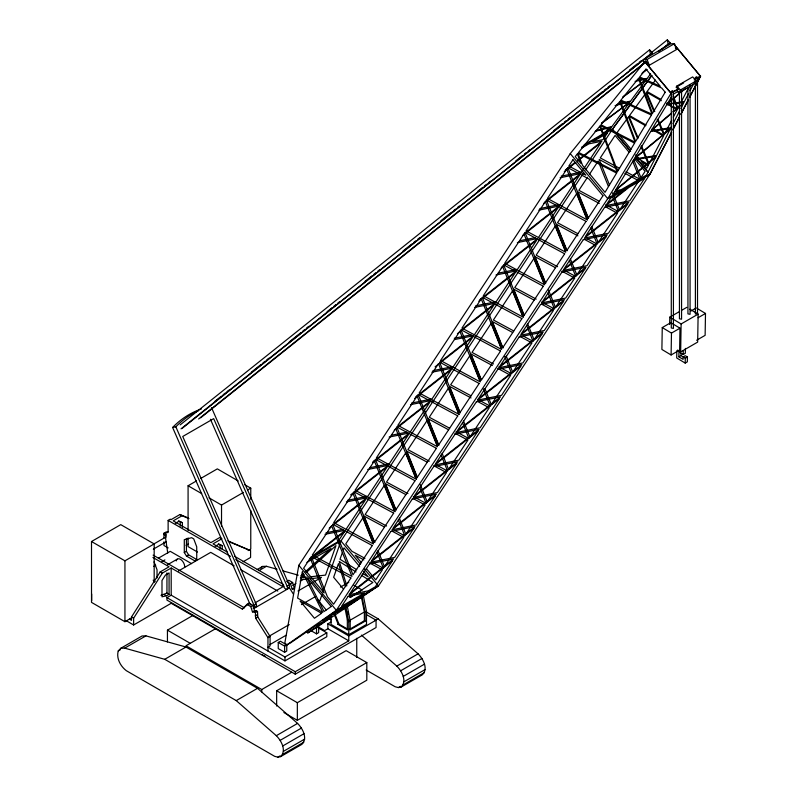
<?xml version="1.0" encoding="UTF-8"?>
<svg xmlns="http://www.w3.org/2000/svg" width="797" height="797" viewBox="0 0 797 797"><rect width="100%" height="100%" fill="white"/><g stroke="black" fill="none" stroke-linecap="round" stroke-linejoin="round"><path stroke-width="1.2" d="M163.963 538.134L163.963 533.223L166.095 531.997M318.232 626.87L324.678 630.596L327.866 628.753L327.866 623.842L331.014 622.019M662.257 327.577L661.889 349.455L671.104 354.984L679.612 350.072L679.98 328.185L670.765 322.665L662.257 327.577L671.472 333.096L671.104 354.984M669.659 324.459L669.779 317.166L679.353 311.637M676.822 350.68L676.703 357.973L685.201 363.073L687.333 361.848L687.413 356.986L685.29 355.711L683.159 356.936L683.119 359.367L678.865 356.817L678.944 351.955L683.198 354.506L685.33 353.28L685.41 348.409M677.56 350.072L680.658 351.925L681.126 323.961L698.132 314.138L689.893 309.196M678.865 356.817L680.997 355.592L681.037 353.161M683.198 354.506L683.258 350.859M685.201 363.073L685.29 358.212L687.413 356.986M698.132 314.138L697.664 342.102L680.658 351.925M697.305 308.539L705.494 313.45L705.126 335.338L696.628 340.249M267.961 651.059L267.961 637.66L255.648 618.213L255.389 612.624L257.511 611.399L254.572 610.661L252.45 611.887L250.796 606.627L246.96 604.415L242.348 609.087L171.196 568.012L162.319 573.133L133.627 618.193L133.627 624.978L171.196 603.289L233.132 639.045M366.66 614.726L376.064 620.156L376.064 627.528L295.259 674.182L166.942 600.101L166.942 597.64L171.196 595.19L284.977 660.882L326.8 636.733L326.8 632.838L284.977 656.977L267.961 647.154L270.093 645.929L270.093 636.434L257.78 616.988L257.511 611.399M118.225 650.97C116.193 658.432 120.467 666.162 126.295 670.676L274.686 756.343L277.874 757.15L280.634 756.622L301.894 744.348C308.021 738.291 302.611 728.408 297.57 723.407L257.521 688.319L185.99 647.025L145.941 635.867L142.035 635.996L120.775 648.28L118.225 650.97L120.347 649.734M570.253 153.672L298.825 565.312L284.868 642.761L286.751 645.012L336.324 610.293L378.465 585.954L649.884 174.324M280.634 756.622C286.751 750.565 281.341 740.682 276.31 735.691L236.251 700.603L164.73 659.308L124.671 648.14L120.775 648.28M366.162 670.008L395.192 686.775L398.38 687.572L401.14 687.044C407.257 680.987 401.847 671.114 396.816 666.113L361.42 635.109M401.14 687.044L422.4 674.77C428.527 668.713 423.117 658.83 418.076 653.839L378.027 618.751L366.281 611.966M319.198 602.592L322.068 594.452M322.895 592.131L340.967 540.974L583.603 172.999M342.431 552.401L340 559.265L356.737 569.716M343.238 550.119L344.035 547.858L359.646 566.597M671.383 126.853L670.964 127.669L651.179 130.708L671.552 113.393M673.047 123.625L679.711 110.703M680.817 108.541L683.597 103.162L673.405 111.819M688.369 93.897L684.434 101.528L667.059 104.198L679.333 93.777M690.063 90.619L693.44 84.074M671.662 132.292L650.073 174.164L607.732 198.612L336.324 610.293L298.825 565.312M672.798 130.08L679.622 116.86M680.758 114.658L688.14 100.332M689.843 97.025L696.1 84.91M697.236 82.699L700.643 76.094L694.795 79.471M649.694 174.423L671.353 132.521M673.067 129.194L679.333 117.079M681.046 113.752L688.449 99.426M689.594 97.204L700.424 76.243L674.322 44.682L700.533 76.303L694.197 79.929M671.612 120.447L664.389 134.384L658.133 119.57M673.286 117.229L677.181 109.727L666.621 103.69M679.522 105.204L677.998 108.143L673.176 95.69M681.176 102.026L688.329 88.228M676.245 87.182L676.872 86.046L692.683 76.92L696.209 80.895L694.635 83.715L678.825 92.841L677.061 90.858L678.008 89.164L676.245 87.182L683.617 82.918M678.825 92.841L680.399 90.021L696.209 80.895M645.869 61.1L643.787 63.8L643.418 59.606L670.805 43.795L674.441 43.676L676.713 49.434L649.326 65.254L645.869 61.11L644.833 61.708L570.234 153.612L607.742 198.652L671.134 93.139L678.008 89.164M671.751 96.367L667.587 103.331L671.313 100.153M129.373 619.13L131.505 620.355L131.505 616.968L160.187 571.907L169.074 566.777L152.914 557.452M346.496 528.63L365.783 499.38L333.026 525.133M410.624 431.376L429.912 402.126L394.266 430.161M474.753 334.132L494.04 304.882L457.418 333.664M530.135 250.128L517.502 269.296L498.245 273.162M531.469 248.116L536.789 240.046L501.134 268.071M538.872 236.878L558.159 207.628L522.513 235.653M585.665 169.881L612.395 129.343L651.737 75.556M491.311 323.154L472.023 352.404L493.453 363.95M587.548 177.203L578.901 190.314L599.254 201.282M589.541 174.184L598.188 161.064L608.36 186.368M638.875 180.839L619.588 210.089L612.644 192.844M650.601 73.822L647.264 78.375L636.813 80.387M581.84 146.977L612.375 129.273L651.807 75.426M655.443 80.108L647.094 91.525L660.703 99.306M260.848 568.221L262.542 566.428L266.447 566.288L277.047 569.247M242.348 609.087L249.082 603.19L252.928 605.401L254.572 610.661M283.583 584.609L282.048 586.174L235.832 559.494M300.698 575.972L303.458 573.471M305.291 571.808L331.024 548.475L306.905 562.393M301.266 577.088L304.006 574.597M306.735 572.116L335.955 545.626L325.535 575.105L309.943 576.839M673.176 98.569L683.418 89.862M671.094 113.343L651.707 129.831L666.571 105.025L671.223 104.317M672.937 111.769L679.403 106.27M681.246 104.706L684.015 102.345L673.545 103.959M681.216 92.173L685.938 88.158M180.172 424.891L649.565 49.832L652.335 52.712L181.965 428.537M214.443 401.708L221.247 396.268M223.19 394.714L225.133 393.16M227.075 391.606L229.018 390.062M251.374 372.199L261.087 364.428M263.03 362.884L264.973 361.33M266.925 359.776L268.868 358.222M289.271 341.913L300.937 332.598M302.88 331.044L304.823 329.49M306.765 327.936L308.708 326.381M327.178 311.627L332.03 307.752M333.973 306.197L335.926 304.643M337.868 303.089L339.811 301.535M365.076 281.341L371.88 275.911M373.823 274.357L375.766 272.803M377.708 271.249L379.651 269.695M402.973 251.065L411.72 244.071M413.673 242.517L415.616 240.963M417.558 239.409L419.501 237.865M440.88 220.779L451.57 212.231M453.513 210.687L455.456 209.133M457.398 207.579L459.341 206.025M477.811 191.27L482.673 187.385M484.616 185.831L486.559 184.286M488.501 182.732L490.444 181.178M515.709 160.984L522.513 155.554M524.456 154L526.399 152.446M528.341 150.892L530.284 149.338M553.616 130.698L562.363 123.714M564.306 122.16L566.249 120.606M568.191 119.052L570.134 117.498M591.513 100.422L602.203 91.874M604.146 90.32L606.089 88.766M608.031 87.222L609.984 85.668M629.421 70.136L637.192 63.919M639.134 62.365L641.077 60.811M651.767 52.273L667.318 39.85L670.088 42.729L662.307 48.936M180.999 428.856L652.335 52.712M198.632 418.963L644.843 62.435M658.432 51.576L670.088 42.729M200.685 417.777L643.846 63.69M565.342 170L574.976 162.419M577.865 160.147L601.954 141.208L589.033 143.809L581.74 148.013M564.296 171.584L575.862 162.488M577.785 160.974L600.908 142.793L581.621 172.042L561.168 176.157M545.895 200.904L580.585 173.626L560.122 177.741M543.883 203.245L579.539 175.21L560.251 204.46L539.788 208.575M524.516 233.312L559.205 206.044L538.742 210.159M502.18 266.487L537.836 238.462M479.844 299.662L516.456 270.88L495.993 274.995M478.798 301.246L515.41 272.464L496.123 301.714L475.66 305.829M462.32 329.051L495.076 303.298L474.623 307.413M440.95 361.469L473.707 335.716M435.082 366.839L472.661 337.29L453.373 366.54L432.91 370.655M415.715 396.916L452.327 368.124L431.874 372.239M414.669 398.5L451.291 369.708L432.004 398.958L411.541 403.073M396.268 427.82L430.958 400.542L410.495 404.657M372.966 461.752L409.578 432.96M372.886 462.579L408.542 434.544L389.255 463.794L369.997 467.67M350.63 494.927L388.209 465.378L367.746 469.493M351.517 494.987L387.163 466.962L367.875 496.212L347.412 500.327M334.073 523.549L366.829 497.796L346.366 501.911M329.171 528.162L331.104 526.648M311.019 557.292L345.46 530.214M643.01 72.228L646.805 69.389M641.964 73.314L646.945 69.588M623.134 96.716L646.746 79.072L635.06 81.354M622.836 97.244L646.257 79.74L630.646 101.03L616.868 104.537M601.745 122.967L630.098 101.777L615.115 105.583M601.416 123.515L629.61 102.444L611.986 126.484L595.688 130.618M290.965 642.581L314.835 626.283L331.691 616.549L307.821 632.848L306.566 631.344M359.656 598.158L350.092 604.554L326.631 618.103M372.548 589.521L362.984 595.927L344.234 605.869M312.035 630.417L378.465 585.954L364.398 569.088M194.896 560.929L196.729 559.723L196.729 546.862L193.761 538.911L191.629 537.686L184.296 539.679L184.296 552.55L186.478 556.067L194.896 560.929L197.018 559.703L188.6 554.842L186.428 551.325L186.418 538.453M643.418 59.606L647.044 59.496L674.441 43.676M695.392 314.088L695.392 77.508L696.807 76.691L697.514 77.917L697.514 314.496L696.807 313.271M584.131 144.775L600.998 135.032L611.438 127.231L595.07 131.385M672.947 94.385L678.297 91.286M607.732 198.612L649.874 174.254M131.445 617.934L124.94 621.69L91.506 602.383L91.506 541.522L120.745 524.635L154.18 543.943L154.18 582.448M188.082 530.473L188.082 485.762L196.441 480.94M200.615 478.519L217.322 468.875L238.223 480.94M167.739 552.998L165.686 538.902L165.686 532.755L168.127 532.506L168.127 520.401L170.249 519.166L171.076 519.644L179.953 514.513L187.982 517.861M188.969 518.608L182.075 515.739L173.198 520.869L210.896 542.637L219.773 537.507L221.905 538.732L213.018 543.863L227.035 551.952M175.33 523.36L178.917 521.288L182.403 522.742L182.403 527.395M165.686 532.755L167.808 531.529M153.333 544.271L166.095 536.909M91.506 541.522L124.94 560.829L154.18 543.943M208.983 497.826L221.526 505.069L243.454 492.407M247.638 489.996L250.766 488.182L250.766 499.36M153.333 549.183L166.095 541.821M158.444 558.159L170.249 551.335L191.559 563.638M186.08 545.317L188.231 544.082M153.662 566.398L155.704 565.222M161.831 561.676L164.899 559.912M184.296 552.55L186.428 551.325M167.619 564.694L177.193 559.165M186.478 556.067L188.6 554.842M215.15 546.353L218.737 544.281L222.224 545.726L222.224 549.223M178.528 570.951L210.727 552.361L234.149 565.88M160.974 595.329L166.942 593.088L169.074 594.313L169.074 572.953L165.477 575.026L161.99 580.505L161.99 596.804L166.453 595.827L169.074 594.313M248.106 550.578L250.766 549.043L250.766 510.538M243.075 561.785L250.587 557.452L250.587 550.667L227.803 540.844M681.485 310.412L686.795 307.343M690.969 310.999L696.289 307.931M257.232 569.496L262.542 566.428M124.671 648.14L145.941 635.867M259.005 570.592L266.447 566.288M671.472 333.096L679.98 328.185M698.052 317.754L705.494 313.45M167.44 641.904L167.44 630.158L193.093 615.344M309.356 559.225L340.967 540.974L360.493 564.406M246.96 604.415L249.082 603.19M286.661 581.491L288.783 580.266L292.619 582.487L294.272 587.738L292.14 588.973L290.497 583.713L287.617 582.049M255.12 602.801L284.101 586.074M250.796 606.627L252.928 605.401M290.497 583.713L292.619 582.487M253.087 608.211A2.76 1.594 60 0 0 254.064 605.381L256.186 604.156L182.742 436.477L213.676 418.624L287.129 586.293A2.76 1.594 60 0 1 286.601 589.122A2.76 1.594 60 0 1 283.901 586.961L210.448 419.282M287.129 586.293L289.251 585.068L211.534 407.646M215.877 628.524L185.99 645.779L261.775 689.525L291.652 672.279M164.73 659.308L185.99 647.025M292.678 585.436L295.866 583.593M300.12 581.133L303.308 579.299M254.054 608.39L289.47 587.937L293.435 594.193M252.45 611.887L254.193 612.006L256.315 610.771M255.16 615.912L257.282 614.686M297.988 591.005L311.856 583.005M313.988 581.77L321.45 577.466L310.72 578.662M255.648 618.213L257.78 616.988M301.455 604.624L315.154 596.714M340.439 587.11L348.777 582.298M268.848 636.365L289.241 624.589M267.961 637.66L270.093 636.434M349.734 597.302L360.154 591.284M269.914 644.594L286.013 635.299M278.243 642.452L280.375 641.226L286.751 644.903L286.751 651.049L284.619 652.275L278.243 648.589L278.243 642.452L284.619 646.138L290.995 642.561M307.821 632.848L312.265 630.278M316.519 633.854L318.651 632.629L318.651 626.492L316.519 627.717L316.519 633.854L311.209 630.786M338.097 624.43L338.805 624.021L348.04 629.351L347.333 629.76L338.097 624.43L338.805 623.672L335.228 614.716M347.333 629.76L347.333 619.936L348.04 619.528M349.485 620.574L364.368 611.986L361.23 596.196M363.163 594.701L366.5 611.468L366.5 624.449L348.777 634.681L348.777 621.7L350.192 620.883L347.223 605.939M365.076 621.182L364.368 620.773L349.485 629.361L350.192 629.769L365.076 621.182L365.076 612.285L366.5 611.468M236.251 700.603L257.521 688.319M374.839 620.594L378.027 618.751M327.866 623.842L348.777 635.916L376.064 620.156M166.942 597.64L295.259 671.722L348.777 640.828L348.777 635.916M276.659 706.022L276.659 690.76L346.127 650.651L366.809 662.586L366.809 680.21L297.341 720.319L283.891 712.558M276.659 690.76L297.341 702.695L366.809 662.586M276.31 735.691L297.57 723.407M396.816 666.113L418.076 653.839M280.205 740.323L301.475 728.05M400.712 670.755L421.982 658.471M282.756 745.962L304.026 733.678M403.262 676.384L424.532 664.11M283.403 751.372L304.673 739.098M403.91 681.804L425.18 669.53M277.874 757.15L279.996 755.925M282.487 754.52L303.757 742.246M398.38 687.572L400.502 686.347M402.993 684.952L424.263 672.668M678.347 88.995L670.954 93.219L644.833 61.708L671.064 93.199M250.338 604.913L172.61 427.481L175.838 426.823A104.447 83.745 78.4 0 1 198.294 410.834M519.614 240.754L535.265 237.606M517.373 242.577L536.63 238.701M454.29 338.247L471.137 334.85M454.449 339.582L472.501 335.955M391.367 435.252L407.018 432.104M389.125 437.075L408.373 433.199M326.043 532.745L342.889 529.357M324.997 534.329L344.254 530.453M300.349 577.915L305.151 577.377M301.186 579.728L308.339 578.931M292.14 588.973L293.894 589.083M695.392 77.508L697.514 77.917M673.415 91.834L671.283 91.426L672.708 90.609L673.415 91.834L673.415 328.404L671.283 327.995L671.283 93.877M282.935 570.891L298.257 575.155M301.784 576.141L305.321 577.128M228.789 541.601L250.587 550.667M178.538 520.79L182.403 522.742M218.358 543.773L222.224 545.726M254.193 612.006L255.389 612.624M619.558 168.297L600.28 157.906L615.095 135.42L628.982 152.078M625.984 171.754L639.911 179.255L632.629 161.143M618.512 169.871L599.234 159.48L609.406 184.784M624.948 173.338L637.799 180.261M605.68 204.749L618.542 211.673L612.524 196.72M599.284 203.444L577.855 191.898L588.495 218.358M605.71 206.911L617.496 213.257L598.208 242.507L591.733 226.408M577.885 233.7L557.521 222.732L576.809 193.482L587.449 219.942M587.519 238.901L597.162 244.091L590.687 227.992M577.905 235.862L556.485 224.316L567.125 250.776M584.34 239.329L596.126 245.675L576.839 274.925L570.363 258.826M557.581 266.696L536.152 255.15L555.439 225.9L565.611 251.204M564.007 270.163L575.793 276.509L569.317 260.41M555.459 267.702L535.106 256.734L545.746 283.194M561.895 271.169L574.747 278.093L555.459 307.343L548.525 290.088M536.202 299.114L514.772 287.568L534.06 258.318L544.7 284.768M541.562 302.003L554.413 308.927L547.938 292.828M534.09 300.12L513.736 289.152L524.366 315.602M541.591 304.165L553.367 310.511L534.08 339.761L527.604 323.662M513.756 330.954L493.403 319.986L512.69 290.736L523.33 317.186M523.4 336.145L533.044 341.345L526.568 325.246M512.71 332.538L492.357 321.57L502.997 348.02M520.212 336.573L531.997 342.929L512.71 372.179L506.234 356.07M498.812 366.829L511.664 373.763L504.73 356.508M492.407 365.534L470.987 353.988L481.159 379.292M497.766 368.413L510.618 375.347L491.331 404.597L484.855 388.488M471.007 395.79L450.654 384.821L469.941 355.572L480.113 380.876M477.433 399.247L490.294 406.181L483.351 388.926M471.037 397.942L449.608 386.406L460.248 412.856M477.463 401.409L489.248 407.765L469.961 437.015L463.485 420.906M449.628 428.208L429.274 417.239L448.562 387.99L459.202 414.44M456.063 431.665L468.915 438.599L462.439 422.49M448.591 429.782L428.228 418.814L438.868 445.274M455.017 433.249L467.869 440.173L448.581 469.423L442.106 453.324M429.324 461.194L407.905 449.647L427.192 420.398L437.364 445.702M435.76 464.661L447.545 471.007L441.07 454.908M427.212 462.2L406.859 451.232L417.498 477.692M433.638 465.667L446.499 472.591L427.212 501.841L420.268 484.596M407.954 493.612L386.525 482.065L405.812 452.816L416.452 479.276M413.314 496.501L426.166 503.425L419.69 487.326M405.842 494.618L385.479 483.649L396.119 510.11M413.334 498.663L425.12 505.009L405.832 534.259L399.357 518.16M386.575 526.03L365.156 514.483L384.443 485.234L395.073 511.694M395.153 530.653L404.796 535.843L398.311 519.744M384.463 527.036L364.109 516.067L374.749 542.528M391.965 531.081L403.75 537.427L384.463 566.677L377.987 550.578M364.956 558.318L351.935 551.295L345.759 543.893L363.063 517.652L373.245 542.956M371.472 561.825L383.417 568.261L376.941 552.162M363.88 559.883L355.183 555.19L361.509 562.792M369.32 562.812L382.371 569.845L375.756 579.877L366.261 568.48M667.059 102.943L671.263 105.353M673.375 106.549L677.58 108.96L673.156 97.613M661.351 100.681L646.576 92.233L654.755 111.6M646.018 124.999L629.51 115.565L646.058 92.94L653.789 111.231M652.374 128.636L663.941 135.251L657.176 119.241M645.67 125.796L628.992 116.262L638.138 137.911M651.976 129.403L663.542 136.018L649.107 163.853L641.515 145.891M244.5 484.566L250.766 488.182M188.082 485.762L201.671 493.602M353.958 585.287L362.246 590.079M179.953 514.513L182.075 515.739M234.577 556.306L283.094 584.321M168.127 520.401L230.463 556.386M329.012 618.671L331.144 619.897M240.535 569.566L277.794 591.075M348.777 634.681L331.054 624.449L331.054 617.087M197.487 552.052L188.082 546.622L188.082 537.925M163.963 533.223L166.095 534.448M327.866 628.753L348.777 640.828M163.963 534.448L166.095 535.674M318.292 627.926L326.8 632.838M168.157 547.918L163.963 545.497L163.963 541.821M153.124 555.12L244.48 607.862M160.187 571.907L162.319 573.133M153.114 580.186L155.226 581.402M164.321 594.602L166.453 595.827M167.44 630.158L190.373 643.398M131.505 616.968L133.627 618.193M126.095 620.634L133.627 624.978M669.779 317.166L681.126 323.961M680.997 355.592L685.29 358.212M363.014 573.641L368.244 576.898L363.552 571.28M356.06 571.967L339.233 561.447L346.844 585.855M361.32 575.245L372.886 582.477L350.461 597.481L349.375 593.994M306.596 631.772L308.011 632.738M284.629 643.577L286.751 645.012M676.872 86.046L680.399 90.021M675.338 47.78L676.713 49.434M612.375 129.273L630.357 150.892M635.807 157.388L648.33 172.451M634.502 158.703L645.092 171.405L640.957 177.681L633.615 159.4M343.557 589.202L333.634 577.287L338.456 563.638L345.629 586.642M317.515 599.543L326.182 609.934M631.055 149.248L617.157 132.441L628.474 116.97L637.63 138.618M635.697 154.847L639.553 159.51L648.658 164.72L640.997 146.588M612.395 129.343L630.646 151.4M635.408 157.158L648.11 172.511M175.838 426.823L254.064 605.381M491.779 324.299L501.492 348.458M334.521 615.125L338.097 624.081M647.044 59.496L649.326 65.254M154.06 561.835L157.029 569.775L157.029 577.964M667.318 39.85L668.145 43.815M649.565 49.832L650.392 53.797M361.878 596.196L365.076 612.285M347.791 612.076L348.279 614.507M345.898 607.244L348.777 621.7M344.802 607.224L347.333 619.936M690.072 85.1L690.072 314.287L687.941 313.879L687.941 87.172M681.565 90.011L681.565 319.198L679.442 318.79L679.442 92.083M364.368 611.986L364.368 620.773M356.757 638.267L356.757 657.356M350.192 620.883L350.192 629.769M297.341 702.695L297.341 720.319M295.259 671.722L295.259 674.182M284.977 656.977L284.977 660.882M284.619 646.138L284.619 652.275M261.775 689.525L261.775 691.916M221.526 505.069L221.526 526.179M220.102 544.5L220.102 549.153M180.281 521.507L180.281 526.169M171.196 568.012L171.196 595.19M166.942 572.913L166.942 593.088M124.94 560.829L124.94 621.69M91.675 593.974L91.675 600.759M172.61 427.481A104.447 83.745 78.4 0 1 201.342 409.01M289.251 585.068A2.76 1.594 60 0 1 287.777 587.728M256.186 604.156A2.76 1.594 60 0 1 255.209 606.985M265.052 656.19A24.308 14.037 0 0 1 262.153 654.755M176.247 560.919A6.017 3.477 60 0 1 181.198 559.833A6.017 3.477 60 0 1 184.615 567.524M302.322 571.937L297.62 598.089L322.815 612.415L302.322 571.937M655.762 157.139L646.516 175.071L621.212 189.686L615.304 190.593L655.762 157.139M670.118 129.293L656.598 155.505L634.263 158.942L670.118 129.293M648.26 165.487L646.805 168.277L641.117 161.402L648.26 165.487M616.609 173.069L605.023 192.336L582.517 165.328L577.935 153.233L616.609 173.069M634.581 143.141L617.655 171.315L600.32 125.577L634.581 143.141M651.468 115.057L635.637 141.388L620.285 100.89L651.468 115.057M665.196 92.203L652.514 113.304L639.025 77.727L661.719 88.039L665.196 92.203M614.806 191.419L613.013 194.418L619.438 190.712L614.806 191.419M633.774 159.769L615.862 189.666L656.18 156.322L633.774 159.769M650.691 131.535L634.82 158.015L670.536 128.486L650.691 131.535M310.232 558.189L303.617 568.221L324.19 592.908L310.232 558.189M331.612 525.771L312.324 555.021L351.955 576.38L331.612 525.771M352.981 493.363L333.694 522.613L373.335 543.972L352.981 493.363M374.361 460.945L355.073 490.195L394.714 511.554L374.361 460.945M395.73 428.527L376.443 457.777L416.084 479.136L395.73 428.527M417.11 396.109L397.823 425.359L437.463 446.718L417.11 396.109M438.48 363.691L419.192 392.941L458.833 414.301L438.48 363.691M459.859 331.273L440.572 360.523L480.212 381.883L459.859 331.273M481.229 298.855L461.941 328.105L501.582 349.465L481.229 298.855M502.608 266.437L483.321 295.687L522.962 317.047L502.608 266.437M523.978 234.019L504.69 263.279L544.331 284.629L523.978 234.019M545.357 201.611L526.07 230.861L565.711 252.221L545.357 201.611M566.727 169.193L547.449 198.443L587.08 219.803L566.727 169.193M572.953 159.749L568.819 166.025L585.815 175.181L572.953 159.749M344.414 531.798L337.798 541.83L314.666 555.18L344.414 531.798M607.135 133.358L603 139.624L592.679 141.707L607.135 133.358M350.919 577.964L333.614 604.206L327.437 596.804L311.278 556.605L350.919 577.964M372.289 545.547L353.001 574.796L332.648 524.187L372.289 545.547M393.668 513.138L374.381 542.388L354.027 491.779L393.668 513.138M415.038 480.721L395.75 509.97L375.397 459.361L415.038 480.721M436.417 448.303L417.13 477.552L396.776 426.943L436.417 448.303M457.787 415.885L438.499 445.134L418.156 394.525L457.787 415.885M479.166 383.467L459.879 412.716L439.526 362.107L479.166 383.467M500.536 351.049L481.249 380.299L460.905 329.689L500.536 351.049M521.915 318.631L502.628 347.881L482.275 297.271L521.915 318.631M543.295 286.213L524.008 315.463L503.654 264.853L543.295 286.213M564.665 253.805L545.377 283.055L525.024 232.445L564.665 253.805M586.044 221.387L566.757 250.637L546.403 200.027L586.044 221.387M602.95 195.733L588.126 218.219L567.773 167.609L589.063 179.076L602.95 195.733M348.189 596.246L341.574 606.278L364.707 592.918L348.189 596.246M369.569 563.828L350.281 593.078L393.638 558.986L369.569 563.828M390.938 531.41L371.651 560.66L415.018 526.568L390.938 531.41M412.318 498.992L393.031 528.242L436.387 494.15L412.318 498.992M433.688 466.574L414.41 495.824L457.767 461.732L433.688 466.574M455.067 434.156L435.78 463.406L479.136 429.314L455.067 434.156M476.447 401.738L457.159 430.988L500.516 396.896L476.447 401.738M497.816 369.32L478.529 398.57L521.886 364.488L497.816 369.32M519.196 336.902L499.908 366.162L543.265 332.07L519.196 336.902M540.565 304.494L521.278 333.744L564.635 299.652L540.565 304.494M561.945 272.076L542.657 301.326L586.014 267.234L561.945 272.076M583.314 239.658L564.027 268.908L607.384 234.816L583.314 239.658M604.694 207.24L585.406 236.49L628.763 202.398L604.694 207.24M610.91 197.805L606.776 204.072L625.366 189.457L610.91 197.805M392.592 560.57L375.297 586.811L368.353 590.816L349.235 594.662L392.592 560.57M413.972 528.152L394.684 557.402L370.615 562.244L413.972 528.152M435.341 495.734L416.054 524.984L391.985 529.826L435.341 495.734M456.721 463.316L437.433 492.566L413.364 497.408L456.721 463.316M478.09 430.898L458.803 460.148L434.734 464.99L478.09 430.898M499.47 398.48L480.183 427.73L456.113 432.572L499.47 398.48M520.839 366.062L501.562 395.322L477.483 400.154L520.839 366.062M542.219 333.654L522.932 362.904L498.862 367.736L542.219 333.654M563.599 301.236L544.311 330.486L520.232 335.328L563.599 301.236M584.968 268.818L565.681 298.068L541.611 302.91L584.968 268.818M606.348 236.4L587.06 265.65L562.981 270.492L606.348 236.4M627.717 203.982L608.43 233.232L584.36 238.074L627.717 203.982M644.634 178.339L629.809 200.814L605.74 205.656L629.022 187.345L644.634 178.339M610.96 127.889L609.187 130.31L602.761 134.016L610.96 127.889M577.347 153.96L575.225 156.581L580.943 163.435L577.347 153.96M599.733 126.295L578.592 152.426L617.127 172.192L599.733 126.295M619.697 101.617L600.968 124.76L635.109 142.264L619.697 101.617M638.447 78.455L620.903 100.133L651.986 114.18L638.447 78.455M645.978 69.14L639.652 76.96L660.255 86.275L645.978 69.14M321.57 613.292L314.446 618.273L300.12 601.087L321.57 613.292M331.173 606.557L324.05 611.548L306.616 577.088L331.173 606.557M339.303 608.719L322.546 620.464L361.32 597.043L339.303 608.719"/></g></svg>
